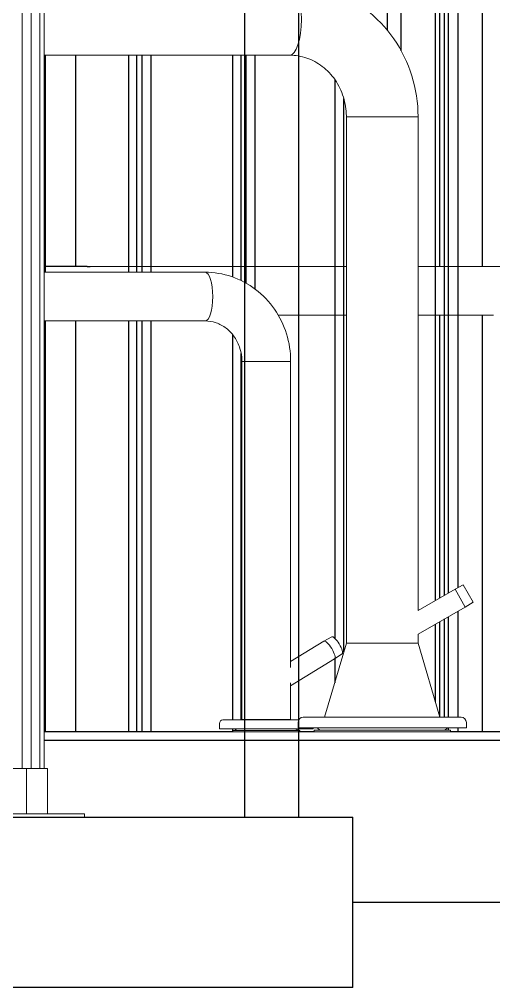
# Model space of a CAD drawing. Header units: millimetres. Extents: x -4172 to 126100, y -2 to 142133.
# Drawn here: x 64382 to 65495, y 42418 to 44690 of the extents above; entities that cross this region are included whole.
import ezdxf

# ---------------------------------------------------------------- set-up
doc = ezdxf.new("R2010")
doc.units = ezdxf.units.MM
doc.header["$LTSCALE"] = 100
doc.layers.add('P_Biomass (BM)', color=150, linetype='Continuous', lineweight=18, true_color=0x007fff)
doc.layers.add('P_Cable Ducts (CD)', color=30, linetype='Continuous', lineweight=18, true_color=0xff7f00)
doc.layers.add('Visible', color=7, linetype='Continuous', lineweight=25)

msp = doc.modelspace()

# ---------------------------------------------------------------- linework, layer by layer
at = {"layer": 'P_Biomass (BM)'}
for p, q in [((64389, 42931.58), (64389, 44825.58)), ((64410.06, 42931.58), (64410.06, 44825.58)), ((64429.85, 44825.58), (64429.85, 42931.58)), ((64440.75, 42931.58), (64440.75, 44825.58)), ((64440.75, 44605.43), (65016.93, 44605.43)), ((65149.65, 44460.58), (65149.65, 43225.58)), ((65149.65, 44460.58), (65317.95, 44460.58)), ((65317.95, 44460.58), (65317.95, 43302.44)), ((64440.75, 44096.23), (64817.78, 44096.23)), ((64440.75, 43981.93), (64817.78, 43981.93)), ((64904.58, 43887.08), (64904.58, 43046.58)), ((64904.58, 43887.08), (65018.88, 43887.08)), ((65018.88, 43887.08), (65018.88, 43168.93)), ((65317.95, 43302.44), (65404.65, 43352.49)), ((65424.02, 43362.93), (65404.65, 43352.49)), ((65428.8, 43310.66), (65404.65, 43352.49)), ((65447.53, 43322.22), (65424.02, 43362.93)), ((65317.95, 43246.66), (65428.8, 43310.66)), ((65447.53, 43322.22), (65428.8, 43310.66)), ((65115.25, 43240.68), (65096.87, 43230.23)), ((65317.95, 43246.66), (65317.95, 43225.58)), ((65018.88, 43182.68), (65096.83, 43230.2)), ((65149.65, 43225.58), (65098.62, 43052.08)), ((65149.65, 43225.58), (65317.95, 43225.58)), ((65317.95, 43225.58), (65149.65, 43225.58)), ((65317.95, 43225.58), (65368.97, 43052.08)), ((65139.72, 43200.54), (65122.02, 43188.99)), ((65018.88, 43126.11), (65121.97, 43188.96)), ((65018.88, 43132.68), (65018.88, 43046.58)), ((64851.73, 43025.08), (64851.73, 43037.58)), ((65037.63, 43045.58), (64859.73, 43045.58)), ((65018.88, 43046.58), (64904.58, 43046.58)), ((64904.58, 43045.58), (64904.58, 43046.58)), ((64904.58, 43046.58), (65018.88, 43046.58)), ((65018.88, 43045.58), (65018.88, 43046.58)), ((65036.3, 43027.58), (65036.3, 43040.08)), ((65054.02, 43052.08), (65048.3, 43052.08)), ((65054.02, 43052.08), (65055.25, 43052.08)), ((65100.96, 43052.08), (65055.25, 43052.08)), ((65100.96, 43052.08), (65104.32, 43052.08)), ((65183.5, 43052.08), (65104.32, 43052.08)), ((65183.5, 43052.08), (65188.08, 43052.08)), ((65279.51, 43052.08), (65188.08, 43052.08)), ((65279.51, 43052.08), (65284.1, 43052.08)), ((65363.28, 43052.08), (65284.1, 43052.08)), ((65363.28, 43052.08), (65366.63, 43052.08)), ((65412.35, 43052.08), (65366.63, 43052.08)), ((65412.35, 43052.08), (65413.58, 43052.08)), ((65419.3, 43052.08), (65413.58, 43052.08)), ((65431.3, 43027.58), (65431.3, 43040.08)), ((65071.73, 43025.08), (64851.73, 43025.08)), ((65040.73, 43021.08), (64882.73, 43021.08)), ((64882.73, 43017.58), (64882.73, 43021.08)), ((65040.73, 43017.58), (64882.73, 43017.58)), ((65431.3, 43027.58), (65036.3, 43027.58)), ((65040.73, 43017.58), (65040.73, 43021.08)), ((65071.73, 43025.08), (65071.73, 43027.58)), ((65393.8, 43021.58), (65073.8, 43021.58)), ((65073.8, 43017.58), (65073.8, 43021.58)), ((65393.8, 43017.58), (65073.8, 43017.58)), ((65393.8, 43017.58), (65393.8, 43021.58)), ((64367.93, 42931.58), (64398.63, 42931.58)), ((64398.63, 42931.58), (64448.16, 42931.58)), ((64398.63, 42825.58), (64398.63, 42931.58)), ((64448.16, 42825.58), (64448.16, 42931.58)), ((64345.45, 42825.58), (64534.86, 42825.58)), ((64534.86, 42817.58), (64534.86, 42825.58))]:
    msp.add_line(p, q, dxfattribs=at)
for centre, radius, start, end in [((64859.73, 43037.58), 8, 90, 180), ((65048.3, 43040.08), 12, 90, 180), ((65419.3, 43040.08), 12, 0, 90), ((64894.23, 43028.08), 7, 205.37693, 270), ((65029.23, 43028.08), 7, 270, 334.62307), ((65091.3, 43032.58), 11, 207.03569, 270), ((65376.3, 43032.58), 11, 270, 332.96431)]:
    msp.add_arc(centre, radius, start, end, dxfattribs=at)
for centre, major_axis, ratio, start_param, end_param in [((65016.93, 44689.58), (0, 84.15), 0.3211089, 3.1415927, 6.2831853), ((64817.78, 44039.08), (0, 57.15), 0.3211089, 3.1415927, 6.2831853), ((65127.44, 43220.58), (-12.23, 20.07), 0.2780866, 3.1500871, 6.2746908), ((65109.4, 43209.58), (-12.57, 20.62), 0.2780866, 3.1415927, 6.2831853)]:
    msp.add_ellipse(centre, major_axis=major_axis, ratio=ratio, start_param=start_param, end_param=end_param, dxfattribs=at)
for points, knots in [([(65016.93, 44773.73), (65048.69, 44773.73), (65080.44, 44768.45), (65140.8, 44747.91), (65169.38, 44732.61), (65220.39, 44693.73), (65242.82, 44670.15), (65279.49, 44617.2), (65293.74, 44587.85), (65312.92, 44526.18), (65317.85, 44493.87), (65317.95, 44461.23), (65317.95, 44460.9), (65317.95, 44460.58)], [6.2831853, 6.2831853, 6.2831853, 6.2831853, 6.5948814, 6.5948814, 6.9083634, 6.9083634, 7.2225227, 7.2225227, 7.5366819, 7.5366819, 7.8508412, 7.8508412, 7.8539816, 7.8539816, 7.8539816, 7.8539816]), ([(65016.93, 44773.73), (65048.69, 44773.73), (65080.44, 44768.45), (65140.8, 44747.91), (65169.38, 44732.61), (65220.39, 44693.73), (65242.82, 44670.15), (65279.49, 44617.2), (65293.74, 44587.85), (65312.92, 44526.18), (65317.85, 44493.87), (65317.95, 44461.23), (65317.95, 44460.9), (65317.95, 44460.58)], [3.1415927, 3.1415927, 3.1415927, 3.1415927, 3.4532888, 3.4532888, 3.7667707, 3.7667707, 4.08093, 4.08093, 4.3950893, 4.3950893, 4.7092485, 4.7092485, 4.712389, 4.712389, 4.712389, 4.712389]), ([(65016.93, 44605.43), (65030.33, 44605.43), (65043.74, 44603.2), (65069.53, 44594.35), (65081.91, 44587.73), (65104.45, 44570.43), (65114.61, 44559.75), (65131.41, 44535.34), (65138.07, 44521.65), (65147.02, 44492.9), (65149.42, 44477.89), (65149.64, 44462.09), (65149.65, 44461.33), (65149.65, 44460.58)], [6.2831853, 6.2831853, 6.2831853, 6.2831853, 6.5973446, 6.5973446, 6.9115038, 6.9115038, 7.2256631, 7.2256631, 7.5363776, 7.5363776, 7.8388324, 7.8388324, 7.8539816, 7.8539816, 7.8539816, 7.8539816]), ([(65016.93, 44605.43), (65030.33, 44605.43), (65043.74, 44603.2), (65069.53, 44594.35), (65081.91, 44587.73), (65104.45, 44570.43), (65114.61, 44559.75), (65131.41, 44535.34), (65138.07, 44521.65), (65147.02, 44492.9), (65149.42, 44477.89), (65149.64, 44462.09), (65149.65, 44461.33), (65149.65, 44460.58)], [3.1415927, 3.1415927, 3.1415927, 3.1415927, 3.4557519, 3.4557519, 3.7699112, 3.7699112, 4.0840704, 4.0840704, 4.394785, 4.394785, 4.6972398, 4.6972398, 4.712389, 4.712389, 4.712389, 4.712389]), ([(64817.78, 44096.23), (64839, 44096.23), (64860.21, 44092.7), (64900.53, 44078.99), (64919.61, 44068.77), (64953.69, 44042.81), (64968.68, 44027.06), (64993.18, 43991.7), (65002.69, 43972.1), (65015.51, 43930.93), (65018.81, 43909.35), (65018.88, 43887.54), (65018.88, 43887.31), (65018.88, 43887.08)], [6.2831853, 6.2831853, 6.2831853, 6.2831853, 6.5947677, 6.5947677, 6.9081573, 6.9081573, 7.2223165, 7.2223165, 7.5364758, 7.5364758, 7.850635, 7.850635, 7.8539816, 7.8539816, 7.8539816, 7.8539816]), ([(64817.78, 44096.23), (64839, 44096.23), (64860.21, 44092.7), (64900.53, 44078.99), (64919.61, 44068.77), (64953.69, 44042.81), (64968.68, 44027.06), (64993.18, 43991.7), (65002.69, 43972.1), (65015.51, 43930.93), (65018.81, 43909.35), (65018.88, 43887.54), (65018.88, 43887.31), (65018.88, 43887.08)], [3.1415927, 3.1415927, 3.1415927, 3.1415927, 3.4531751, 3.4531751, 3.7665646, 3.7665646, 4.0807239, 4.0807239, 4.3948831, 4.3948831, 4.7090424, 4.7090424, 4.712389, 4.712389, 4.712389, 4.712389]), ([(64817.78, 43981.93), (64826.53, 43981.93), (64835.29, 43980.47), (64852.14, 43974.69), (64860.23, 43970.36), (64874.98, 43959.05), (64881.62, 43952.06), (64892.62, 43936.09), (64896.98, 43927.13), (64902.84, 43908.32), (64904.41, 43898.51), (64904.57, 43888.14), (64904.58, 43887.61), (64904.58, 43887.08)], [6.2831853, 6.2831853, 6.2831853, 6.2831853, 6.5973446, 6.5973446, 6.9115038, 6.9115038, 7.2256631, 7.2256631, 7.5359704, 7.5359704, 7.8377222, 7.8377222, 7.8539816, 7.8539816, 7.8539816, 7.8539816]), ([(64817.78, 43981.93), (64826.53, 43981.93), (64835.29, 43980.47), (64852.14, 43974.69), (64860.23, 43970.36), (64874.98, 43959.05), (64881.62, 43952.06), (64892.62, 43936.09), (64896.98, 43927.13), (64902.84, 43908.32), (64904.41, 43898.51), (64904.57, 43888.14), (64904.58, 43887.61), (64904.58, 43887.08)], [3.1415927, 3.1415927, 3.1415927, 3.1415927, 3.4557519, 3.4557519, 3.7699112, 3.7699112, 4.0840704, 4.0840704, 4.3943777, 4.3943777, 4.6961295, 4.6961295, 4.712389, 4.712389, 4.712389, 4.712389]), ([(65055.25, 43052.08), (65055.17, 43052.08), (65055.1, 43052.08), (65054.6, 43052.08), (65054.3, 43052.08), (65054.08, 43052.08), (65054.04, 43052.08), (65054.02, 43052.08)], [-2.17747426, -2.17747426, -2.17747426, -2.17747426, -2.12868784, -2.12868784, -1.82469566, -1.82469566, -1.69810299, -1.69810299, -1.69810299, -1.69810299]), ([(65104.32, 43052.08), (65104.03, 43052.08), (65103.76, 43052.08), (65102.79, 43052.08), (65102.16, 43052.08), (65101.38, 43052.08), (65101.16, 43052.08), (65100.96, 43052.08)], [-2.17736247, -2.17736247, -2.17736247, -2.17736247, -2.07623279, -2.07623279, -1.81189965, -1.81189965, -1.69812221, -1.69812221, -1.69812221, -1.69812221]), ([(65188.08, 43052.08), (65187.92, 43052.08), (65187.76, 43052.08), (65186.59, 43052.08), (65185.6, 43052.08), (65184.26, 43052.08), (65183.87, 43052.08), (65183.5, 43052.08)], [-2.17747426, -2.17747426, -2.17747426, -2.17747426, -2.12868784, -2.12868784, -1.82469566, -1.82469566, -1.69810299, -1.69810299, -1.69810299, -1.69810299]), ([(65284.1, 43052.08), (65283.98, 43052.08), (65283.87, 43052.08), (65282.49, 43052.08), (65281.13, 43052.08), (65279.66, 43052.08), (65279.59, 43052.08), (65279.51, 43052.08)], [-3.20779585, -3.20779585, -3.20779585, -3.20779585, -3.1624121, -3.1624121, -2.67415227, -2.67415227, -2.6485085, -2.6485085, -2.6485085, -2.6485085]), ([(65366.63, 43052.08), (65366.45, 43052.08), (65366.26, 43052.08), (65365.52, 43052.08), (65364.9, 43052.08), (65363.91, 43052.08), (65363.6, 43052.08), (65363.28, 43052.08)], [-2.17736247, -2.17736247, -2.17736247, -2.17736247, -2.07623279, -2.07623279, -1.81189965, -1.81189965, -1.69812221, -1.69812221, -1.69812221, -1.69812221]), ([(65413.58, 43052.08), (65413.57, 43052.08), (65413.56, 43052.08), (65413.46, 43052.08), (65413.23, 43052.08), (65412.72, 43052.08), (65412.54, 43052.08), (65412.35, 43052.08)], [-2.17747426, -2.17747426, -2.17747426, -2.17747426, -2.12868784, -2.12868784, -1.82469566, -1.82469566, -1.69810299, -1.69810299, -1.69810299, -1.69810299])]:
    msp.add_open_spline(points, degree=3, knots=knots, dxfattribs=at)
at = {"layer": 'P_Cable Ducts (CD)'}
for p, q in [((65149.65, 44109.73), (64548.02, 44109.73)), ((65317.95, 44109.73), (65320.08, 44109.73)), ((65398.51, 44109.73), (65320.08, 44109.73)), ((65398.51, 44109.73), (65403.21, 44109.73)), ((65422.1, 44109.73), (65403.21, 44109.73)), ((65422.1, 44109.73), (65426.5, 44109.73)), ((65495.23, 44109.73), (65426.5, 44109.73)), ((65495.23, 44109.73), (65517.66, 44109.73)), ((65149.65, 43995.43), (64989.8, 43995.43)), ((65317.95, 43995.43), (65320.08, 43995.43)), ((65398.51, 43995.43), (65320.08, 43995.43)), ((65398.51, 43995.43), (65403.21, 43995.43)), ((65422.1, 43995.43), (65403.21, 43995.43)), ((65422.1, 43995.43), (65426.5, 43995.43)), ((65495.23, 43995.43), (65426.5, 43995.43))]:
    msp.add_line(p, q, dxfattribs=at)
at = {"layer": 'Visible'}
for p, q in [((65245.87, 44663.93), (65245.87, 48877.58)), ((65278.24, 44616.07), (65278.24, 48877.58)), ((65358.31, 48882.58), (65358.31, 43325.74)), ((65369.06, 44109.73), (65369.06, 48877.58)), ((65380.28, 43338.43), (65380.28, 48882.58)), ((65389.2, 44109.73), (65389.2, 48877.58)), ((65389.45, 43343.72), (65389.45, 48882.58)), ((65411.42, 48882.58), (65411.42, 43356.14)), ((65468.8, 44109.73), (65468.8, 48877.58)), ((65037.92, 42817.58), (65037.92, 45217.58)), ((64911.1, 42817.58), (64911.1, 45117.58)), ((64442.66, 44605.43), (64442.66, 44096.23)), ((64514.56, 44109.73), (64514.56, 44605.43)), ((64637.99, 44605.43), (64637.99, 44096.23)), ((64658.07, 44096.23), (64658.07, 44605.43)), ((64670.76, 44096.23), (64670.76, 44605.43)), ((64690.83, 44605.43), (64690.83, 44096.23)), ((64882.15, 44605.43), (64882.15, 44085.23)), ((64902.87, 44076.59), (64902.87, 44605.43)), ((64914.39, 44070.53), (64914.39, 44605.43)), ((64935.1, 44605.43), (64935.1, 44056.96)), ((65122.29, 44548.58), (65122.29, 43237.58)), ((65143.65, 43205.17), (65143.65, 44503.59)), ((64541.15, 44109.73), (64440.75, 44109.73)), ((64541.15, 44109.73), (64548.02, 44109.73)), ((65369.06, 43331.95), (65369.06, 43995.43)), ((65389.2, 43343.58), (65389.2, 43995.43)), ((65468.8, 43017.58), (65468.8, 43995.43)), ((64442.66, 43981.93), (64442.66, 43017.58)), ((64514.56, 43017.58), (64514.56, 43981.93)), ((64637.99, 43981.93), (64637.99, 43017.58)), ((64658.07, 43017.58), (64658.07, 43981.93)), ((64670.76, 43017.58), (64670.76, 43981.93)), ((64690.83, 43981.93), (64690.83, 43017.58)), ((64882.15, 43950.66), (64882.15, 43045.58)), ((64902.87, 43045.58), (64902.87, 43905.79)), ((65380.28, 43052.08), (65380.28, 43282.65)), ((65389.2, 43052.08), (65389.2, 43287.8)), ((65389.45, 43052.08), (65389.45, 43287.94)), ((65411.42, 43300.63), (65411.42, 43052.08)), ((65358.31, 43269.97), (65358.31, 43088.34)), ((65369.06, 43052.08), (65369.06, 43276.18)), ((65122.29, 43189.17), (65122.29, 43132.57)), ((64882.73, 43017.58), (64440.75, 43017.58)), ((64882.15, 43025.08), (64882.15, 43017.58)), ((65073.8, 43017.58), (65040.73, 43017.58)), ((65380.28, 43021.58), (65380.28, 43022.33)), ((65389.2, 43021.58), (65389.2, 43027.58)), ((65389.45, 43021.58), (65389.45, 43027.58)), ((70407.78, 43017.58), (65393.8, 43017.58)), ((65411.42, 43027.58), (65411.42, 43017.58)), ((70521.78, 42997.58), (64440.75, 42997.58)), ((59956, 42817.58), (65164.73, 42817.58)), ((65164.73, 42417.58), (65164.73, 42817.58)), ((70521.78, 42617.58), (65164.73, 42617.58)), ((65164.73, 42417.58), (59956, 42417.58))]:
    msp.add_line(p, q, dxfattribs=at)

doc.saveas('drawing.dxf')
